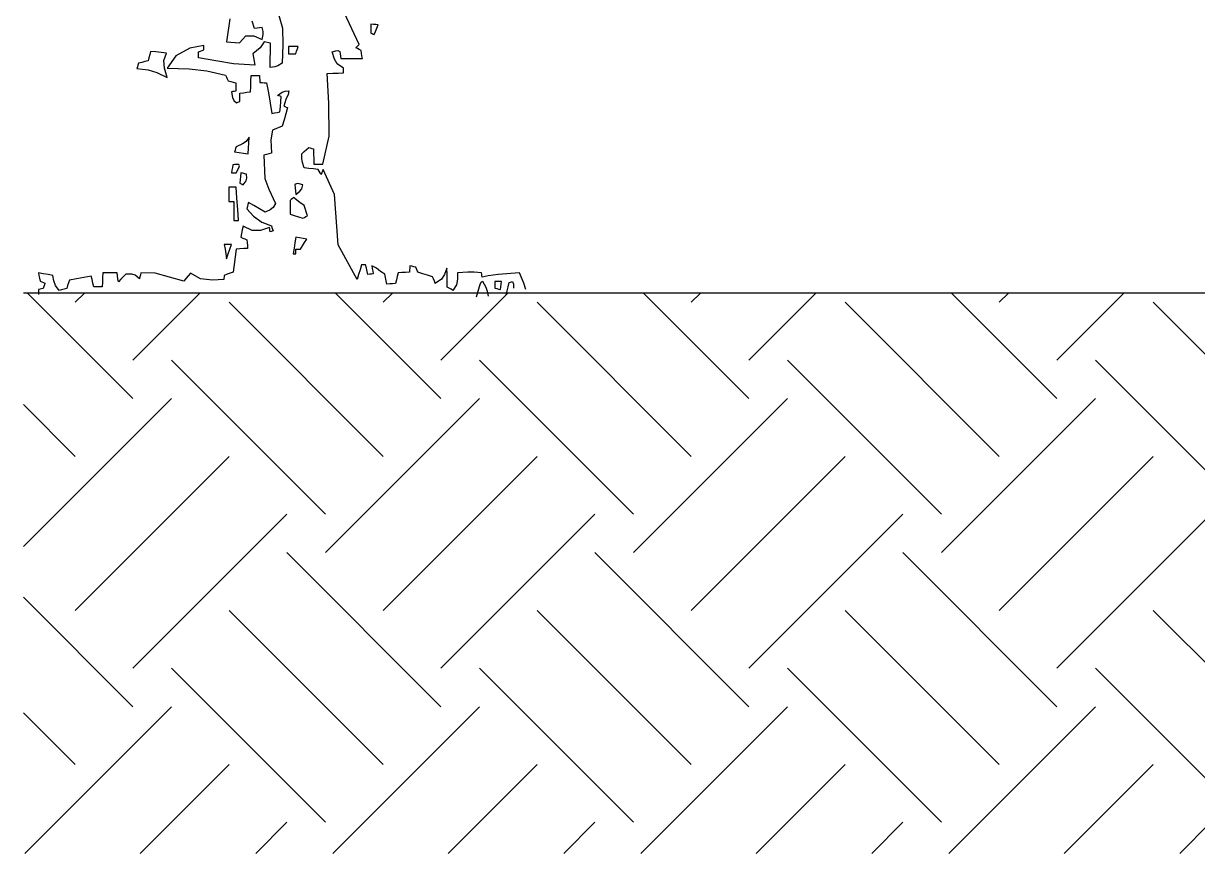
# Model space of a CAD drawing. Header units: millimetres. Extents: x 2622 to 2811, y 687 to 801.
# Drawn here: x 2745.844 to 2749.267, y 769.966 to 772.385 of the extents above; entities that cross this region are included whole.
import ezdxf

# ---------------------------------------------------------------- set-up
doc = ezdxf.new("R2010")
doc.units = ezdxf.units.MM
doc.layers.add('Muri', color=3, linetype='Continuous')
doc.layers.add('Retino', color=8, linetype='Continuous')

msp = doc.modelspace()

# ---------------------------------------------------------------- hatches: boundary and pattern name
at = {"layer": 'Retino'}
h = msp.add_hatch(dxfattribs=at)
h.set_pattern_fill('EARTH', color=256, scale=0.1, angle=45)
h.paths.add_polyline_path([(2770.2875, 771.5997), (2745.8438, 771.5997), (2745.8438, 769.9665), (2770.2875, 769.9665)])

# ---------------------------------------------------------------- linework, layer by layer
at = {"color": 44, "linetype": 'Continuous'}
for p, q in [((2746.8225, 772.3244), (2746.7528, 772.4743)), ((2746.445, 772.3985), (2746.436, 772.3319)), ((2746.517, 772.3704), (2746.5108, 772.3917)), ((2746.585, 772.4194), (2746.5988, 772.3716)), ((2746.5248, 772.3714), (2746.517, 772.3704)), ((2746.5324, 772.3724), (2746.5248, 772.3714)), ((2746.54, 772.3734), (2746.5324, 772.3724)), ((2746.543, 772.3625), (2746.54, 772.3734)), ((2746.543, 772.3535), (2746.543, 772.3625)), ((2746.5988, 772.3716), (2746.6003, 772.323)), ((2746.857, 772.3834), (2746.857, 772.3749)), ((2746.864, 772.3829), (2746.857, 772.3834)), ((2746.857, 772.3749), (2746.857, 772.3663)), ((2746.857, 772.3663), (2746.857, 772.3574)), ((2746.857, 772.3574), (2746.8603, 772.3559)), ((2746.871, 772.3823), (2746.864, 772.3829)), ((2746.8665, 772.3529), (2746.8704, 772.3624)), ((2746.8704, 772.3624), (2746.8743, 772.3719)), ((2746.878, 772.3814), (2746.871, 772.3823)), ((2746.8743, 772.3719), (2746.878, 772.3814)), ((2746.436, 772.3319), (2746.4485, 772.3313)), ((2746.4485, 772.3313), (2746.461, 772.3304)), ((2746.461, 772.3304), (2746.4735, 772.3294)), ((2746.4735, 772.3294), (2746.4917, 772.3496)), ((2746.4917, 772.3496), (2746.5157, 772.349)), ((2746.5157, 772.349), (2746.54, 772.3389)), ((2746.5454, 772.3321), (2746.534, 772.3145)), ((2746.54, 772.3389), (2746.543, 772.3535)), ((2746.564, 772.3279), (2746.5454, 772.3321)), ((2746.5638, 772.3044), (2746.564, 772.3279)), ((2746.6003, 772.323), (2746.5985, 772.2699)), ((2746.8194, 772.3214), (2746.8225, 772.3244)), ((2746.8603, 772.3559), (2746.8634, 772.3544)), ((2746.8634, 772.3544), (2746.8665, 772.3529)), ((2746.2118, 772.2949), (2746.2094, 772.2858)), ((2746.214, 772.3039), (2746.2118, 772.2949)), ((2746.2298, 772.3024), (2746.214, 772.3039)), ((2746.2454, 772.3009), (2746.2298, 772.3024)), ((2746.261, 772.2994), (2746.2454, 772.3009)), ((2746.2535, 772.2771), (2746.261, 772.2994)), ((2746.2881, 772.291), (2746.2625, 772.2554)), ((2746.3292, 772.3133), (2746.2881, 772.291)), ((2746.3695, 772.3209), (2746.3292, 772.3133)), ((2746.3545, 772.3024), (2746.3595, 772.3044)), ((2746.3545, 772.2969), (2746.3545, 772.3024)), ((2746.3545, 772.2913), (2746.3545, 772.2969)), ((2746.3545, 772.2854), (2746.3545, 772.2913)), ((2746.3595, 772.3044), (2746.3645, 772.3064)), ((2746.3645, 772.3064), (2746.3695, 772.3084)), ((2746.3695, 772.3169), (2746.3695, 772.3209)), ((2746.3695, 772.3128), (2746.3695, 772.3169)), ((2746.3695, 772.3084), (2746.3695, 772.3128)), ((2746.534, 772.3145), (2746.5125, 772.2974)), ((2746.5125, 772.2974), (2746.5144, 772.2864)), ((2746.5634, 772.2809), (2746.5638, 772.3044)), ((2746.6165, 772.3179), (2746.6165, 772.3113)), ((2746.6259, 772.3179), (2746.6165, 772.3179)), ((2746.6165, 772.3113), (2746.6165, 772.3044)), ((2746.6165, 772.3044), (2746.6165, 772.2974)), ((2746.6165, 772.2974), (2746.6235, 772.2974)), ((2746.6235, 772.2974), (2746.6305, 772.2974)), ((2746.6353, 772.3179), (2746.6259, 772.3179)), ((2746.6305, 772.2974), (2746.6375, 772.2974)), ((2746.6445, 772.3179), (2746.6353, 772.3179)), ((2746.6375, 772.2974), (2746.6399, 772.3044)), ((2746.6399, 772.3044), (2746.6423, 772.3113)), ((2746.6423, 772.3113), (2746.6445, 772.3179)), ((2746.7435, 772.3024), (2746.7543, 772.3061)), ((2746.7503, 772.281), (2746.7435, 772.3024)), ((2746.7543, 772.3061), (2746.7603, 772.3064)), ((2746.7603, 772.3064), (2746.7665, 772.3034)), ((2746.7665, 772.3034), (2746.7675, 772.2969)), ((2746.7675, 772.2969), (2746.7685, 772.2903)), ((2746.7685, 772.2903), (2746.7695, 772.2834)), ((2746.813, 772.3149), (2746.8163, 772.3183)), ((2746.818, 772.3124), (2746.813, 772.3149)), ((2746.8163, 772.3183), (2746.8194, 772.3214)), ((2746.823, 772.3098), (2746.818, 772.3124)), ((2746.828, 772.3069), (2746.823, 772.3098)), ((2746.8294, 772.2993), (2746.828, 772.3069)), ((2746.8308, 772.2914), (2746.8294, 772.2993)), ((2746.832, 772.2834), (2746.8308, 772.2914)), ((2746.1758, 772.2593), (2746.174, 772.2539)), ((2746.174, 772.2539), (2746.2077, 772.2504)), ((2746.1774, 772.2644), (2746.1758, 772.2593)), ((2746.179, 772.2694), (2746.1774, 772.2644)), ((2746.1884, 772.2719), (2746.179, 772.2694)), ((2746.1978, 772.2743), (2746.1884, 772.2719)), ((2746.207, 772.2764), (2746.1978, 772.2743)), ((2746.2094, 772.2858), (2746.207, 772.2764)), ((2746.255, 772.2549), (2746.2535, 772.2771)), ((2746.2625, 772.2279), (2746.255, 772.2549)), ((2746.2625, 772.2554), (2746.327, 772.253)), ((2746.4101, 772.276), (2746.3545, 772.2854)), ((2746.4563, 772.2682), (2746.4101, 772.276)), ((2746.518, 772.2644), (2746.4563, 772.2682)), ((2746.5144, 772.2864), (2746.5163, 772.2754)), ((2746.5163, 772.2754), (2746.518, 772.2644)), ((2746.563, 772.2574), (2746.5634, 772.2809)), ((2746.5766, 772.2592), (2746.563, 772.2574)), ((2746.5858, 772.2624), (2746.5766, 772.2592)), ((2746.5985, 772.2699), (2746.5858, 772.2624)), ((2746.7586, 772.2681), (2746.7503, 772.281)), ((2746.7765, 772.2554), (2746.7586, 772.2681)), ((2746.7695, 772.2834), (2746.7904, 772.2834)), ((2746.7765, 772.2509), (2746.7765, 772.2554)), ((2746.7904, 772.2834), (2746.8113, 772.2834)), ((2746.8113, 772.2834), (2746.832, 772.2834)), ((2746.2077, 772.2504), (2746.2327, 772.2421)), ((2746.2327, 772.2421), (2746.2625, 772.2279)), ((2746.327, 772.253), (2746.3784, 772.2472)), ((2746.3784, 772.2472), (2746.433, 772.2344)), ((2746.433, 772.2344), (2746.4355, 772.2293)), ((2746.4355, 772.2293), (2746.438, 772.2239)), ((2746.438, 772.2239), (2746.4405, 772.2184)), ((2746.5069, 772.2178), (2746.5075, 772.2334)), ((2746.5075, 772.2334), (2746.5155, 772.2334)), ((2746.5155, 772.2334), (2746.5235, 772.2334)), ((2746.5235, 772.2334), (2746.5315, 772.2334)), ((2746.5315, 772.2334), (2746.532, 772.2269)), ((2746.532, 772.2269), (2746.5325, 772.2204)), ((2746.5325, 772.2204), (2746.533, 772.2139)), ((2746.7295, 772.2399), (2746.7453, 772.2404)), ((2746.734, 772.1534), (2746.7295, 772.2399)), ((2746.7453, 772.2404), (2746.7609, 772.2409)), ((2746.7609, 772.2409), (2746.7765, 772.2414)), ((2746.7765, 772.2463), (2746.7765, 772.2509)), ((2746.7765, 772.2414), (2746.7765, 772.2463)), ((2746.4405, 772.2184), (2746.4479, 772.2164)), ((2746.4479, 772.2164), (2746.4553, 772.2144)), ((2746.4543, 772.1868), (2746.45, 772.1859)), ((2746.45, 772.1859), (2746.4535, 772.1694)), ((2746.4584, 772.1874), (2746.4543, 772.1868)), ((2746.4553, 772.2144), (2746.4625, 772.2124)), ((2746.4625, 772.1879), (2746.4584, 772.1874)), ((2746.4625, 772.2124), (2746.4625, 772.2044)), ((2746.4625, 772.2044), (2746.4625, 772.1963)), ((2746.4625, 772.1963), (2746.4625, 772.1879)), ((2746.4953, 772.1848), (2746.5055, 772.1859)), ((2746.5055, 772.1859), (2746.5063, 772.2019)), ((2746.5063, 772.2019), (2746.5069, 772.2178)), ((2746.533, 772.2139), (2746.5395, 772.2134)), ((2746.5395, 772.2134), (2746.546, 772.2129)), ((2746.546, 772.2129), (2746.5525, 772.2124)), ((2746.5525, 772.2124), (2746.5578, 772.1829)), ((2746.5978, 772.185), (2746.6064, 772.1884)), ((2746.6064, 772.1884), (2746.617, 772.1889)), ((2746.617, 772.1889), (2746.6152, 772.178)), ((2746.4535, 772.1694), (2746.4574, 772.1612)), ((2746.4574, 772.1612), (2746.465, 772.1544)), ((2746.465, 772.1544), (2746.4683, 772.1558)), ((2746.4683, 772.1558), (2746.4714, 772.1569)), ((2746.4714, 772.1569), (2746.4745, 772.1579)), ((2746.4745, 772.1819), (2746.4849, 772.1834)), ((2746.4745, 772.1739), (2746.4745, 772.1819)), ((2746.4745, 772.1659), (2746.4745, 772.1739)), ((2746.4745, 772.1579), (2746.4745, 772.1659)), ((2746.4849, 772.1834), (2746.4953, 772.1848)), ((2746.5578, 772.1829), (2746.5629, 772.1533)), ((2746.5629, 772.1533), (2746.568, 772.1234)), ((2746.584, 772.1759), (2746.5978, 772.185)), ((2746.5879, 772.1749), (2746.584, 772.1759)), ((2746.5918, 772.1738), (2746.5879, 772.1749)), ((2746.5955, 772.1724), (2746.5918, 772.1738)), ((2746.5929, 772.1429), (2746.5943, 772.1578)), ((2746.5943, 772.1578), (2746.5955, 772.1724)), ((2746.6085, 772.1636), (2746.6025, 772.1444)), ((2746.6152, 772.178), (2746.6085, 772.1636)), ((2746.7353, 772.0569), (2746.734, 772.1534)), ((2746.568, 772.1234), (2746.5759, 772.1249)), ((2746.5759, 772.1249), (2746.5838, 772.1264)), ((2746.5838, 772.1264), (2746.5915, 772.1279)), ((2746.5915, 772.1279), (2746.5929, 772.1429)), ((2746.6025, 772.1444), (2746.6063, 772.1433)), ((2746.6085, 772.1224), (2746.6035, 772.1043)), ((2746.6063, 772.1433), (2746.6099, 772.1419)), ((2746.6135, 772.1404), (2746.6085, 772.1224)), ((2746.6099, 772.1419), (2746.6135, 772.1404)), ((2746.5985, 772.0859), (2746.5703, 772.0748)), ((2746.6035, 772.1043), (2746.5985, 772.0859)), ((2746.502, 772.0539), (2746.4934, 772.0415)), ((2746.5009, 772.0379), (2746.502, 772.0539)), ((2746.5703, 772.0748), (2746.5646, 772.0462)), ((2746.7165, 771.9754), (2746.7353, 772.0569)), ((2746.4608, 772.0163), (2746.459, 772.0109)), ((2746.4624, 772.0214), (2746.4608, 772.0163)), ((2746.464, 772.0264), (2746.4624, 772.0214)), ((2746.4821, 772.0344), (2746.464, 772.0264)), ((2746.4934, 772.0415), (2746.4821, 772.0344)), ((2746.4985, 772.0054), (2746.4998, 772.0218)), ((2746.4998, 772.0218), (2746.5009, 772.0379)), ((2746.5646, 772.0462), (2746.5665, 772.0074)), ((2746.6623, 772.0119), (2746.6689, 772.0179)), ((2746.6689, 772.0179), (2746.6755, 772.0239)), ((2746.6755, 772.0239), (2746.68, 772.0228)), ((2746.68, 772.0228), (2746.6845, 772.0214)), ((2746.6845, 772.0214), (2746.689, 772.0199)), ((2746.689, 772.0199), (2746.6895, 772.0053)), ((2746.459, 772.0109), (2746.4723, 772.0093)), ((2746.4723, 772.0093), (2746.4854, 772.0074)), ((2746.4854, 772.0074), (2746.4985, 772.0054)), ((2746.5519, 772.0034), (2746.5445, 772.0014)), ((2746.5445, 772.0014), (2746.5476, 771.9339)), ((2746.5593, 772.0054), (2746.5519, 772.0034)), ((2746.5665, 772.0074), (2746.5593, 772.0054)), ((2746.6554, 771.991), (2746.6555, 772.0059)), ((2746.6572, 771.9803), (2746.6554, 771.991)), ((2746.6555, 772.0059), (2746.6623, 772.0119)), ((2746.6625, 771.9644), (2746.6572, 771.9803)), ((2746.6895, 772.0053), (2746.69, 771.9904)), ((2746.69, 771.9904), (2746.6905, 771.9754)), ((2746.4515, 771.9579), (2746.45, 771.9499)), ((2746.45, 771.9499), (2746.4548, 771.9499)), ((2746.453, 771.9659), (2746.4515, 771.9579)), ((2746.4545, 771.9739), (2746.453, 771.9659)), ((2746.4603, 771.9744), (2746.4545, 771.9739)), ((2746.4548, 771.9499), (2746.4594, 771.9499)), ((2746.4594, 771.9499), (2746.464, 771.9499)), ((2746.4659, 771.9748), (2746.4603, 771.9744)), ((2746.464, 771.9499), (2746.4716, 771.9645)), ((2746.4715, 771.9749), (2746.4659, 771.9748)), ((2746.4735, 771.971), (2746.4715, 771.9749)), ((2746.4716, 771.9645), (2746.4735, 771.971)), ((2746.4775, 771.9499), (2746.4768, 771.9399)), ((2746.4833, 771.9488), (2746.4775, 771.9499)), ((2746.4889, 771.9474), (2746.4833, 771.9488)), ((2746.4945, 771.9459), (2746.4889, 771.9474)), ((2746.4952, 771.9345), (2746.4945, 771.9459)), ((2746.676, 771.9629), (2746.6625, 771.9644)), ((2746.6895, 771.9614), (2746.676, 771.9629)), ((2746.703, 771.9599), (2746.6895, 771.9614)), ((2746.6905, 771.9754), (2746.6993, 771.9754)), ((2746.6993, 771.9754), (2746.7079, 771.9754)), ((2746.7058, 771.9549), (2746.703, 771.9599)), ((2746.7084, 771.9499), (2746.7058, 771.9549)), ((2746.7079, 771.9754), (2746.7165, 771.9754)), ((2746.711, 771.9449), (2746.7084, 771.9499)), ((2746.7134, 771.9499), (2746.711, 771.9449)), ((2746.7158, 771.9549), (2746.7134, 771.9499)), ((2746.718, 771.9599), (2746.7158, 771.9549)), ((2746.7503, 771.8871), (2746.718, 771.9599)), ((2746.4759, 771.9299), (2746.475, 771.9199)), ((2746.475, 771.9199), (2746.4783, 771.9184)), ((2746.4768, 771.9399), (2746.4759, 771.9299)), ((2746.4783, 771.9184), (2746.4814, 771.9169)), ((2746.4814, 771.9169), (2746.4845, 771.9154)), ((2746.4845, 771.9154), (2746.493, 771.9264)), ((2746.493, 771.9264), (2746.4952, 771.9345)), ((2746.5476, 771.9339), (2746.5588, 771.9021)), ((2746.6417, 771.9187), (2746.6345, 771.9164)), ((2746.6345, 771.9164), (2746.6355, 771.9069)), ((2746.6477, 771.9184), (2746.6417, 771.9187)), ((2746.658, 771.9154), (2746.6477, 771.9184)), ((2746.6549, 771.904), (2746.658, 771.9154)), ((2746.443, 771.9084), (2746.443, 771.8944)), ((2746.45, 771.9084), (2746.443, 771.9084)), ((2746.443, 771.8944), (2746.443, 771.8804)), ((2746.443, 771.8804), (2746.443, 771.8664)), ((2746.457, 771.9084), (2746.45, 771.9084)), ((2746.464, 771.9084), (2746.457, 771.9084)), ((2746.4663, 771.8759), (2746.464, 771.9084)), ((2746.5588, 771.9021), (2746.579, 771.8609)), ((2746.6315, 771.8779), (2746.628, 771.8753)), ((2746.6498, 771.8637), (2746.6315, 771.8779)), ((2746.6355, 771.9069), (2746.6365, 771.8973)), ((2746.6365, 771.8973), (2746.6375, 771.8874)), ((2746.6375, 771.8874), (2746.6499, 771.8964)), ((2746.6499, 771.8964), (2746.6549, 771.904)), ((2746.7611, 771.7408), (2746.7503, 771.8871)), ((2746.443, 771.8664), (2746.4478, 771.8664)), ((2746.4478, 771.8664), (2746.4524, 771.8664)), ((2746.4524, 771.8664), (2746.457, 771.8664)), ((2746.457, 771.8664), (2746.457, 771.8479)), ((2746.457, 771.8479), (2746.457, 771.8294)), ((2746.4684, 771.8434), (2746.4663, 771.8759)), ((2746.4705, 771.8109), (2746.4684, 771.8434)), ((2746.4969, 771.8518), (2746.4955, 771.8454)), ((2746.4955, 771.8454), (2746.5149, 771.8236)), ((2746.4983, 771.8579), (2746.4969, 771.8518)), ((2746.4995, 771.8639), (2746.4983, 771.8579)), ((2746.5158, 771.8548), (2746.4995, 771.8639)), ((2746.5319, 771.8454), (2746.5158, 771.8548)), ((2746.548, 771.8359), (2746.5319, 771.8454)), ((2746.5716, 771.8493), (2746.5633, 771.8425)), ((2746.579, 771.8609), (2746.5716, 771.8493)), ((2746.6245, 771.8724), (2746.621, 771.8694)), ((2746.621, 771.8694), (2746.621, 771.8563)), ((2746.621, 771.8563), (2746.621, 771.8429)), ((2746.628, 771.8753), (2746.6245, 771.8724)), ((2746.6626, 771.8554), (2746.6498, 771.8637)), ((2746.672, 771.8249), (2746.6626, 771.8554)), ((2746.457, 771.8294), (2746.457, 771.8109)), ((2746.457, 771.8109), (2746.4615, 771.8109)), ((2746.4615, 771.8109), (2746.466, 771.8109)), ((2746.466, 771.8109), (2746.4705, 771.8109)), ((2746.5149, 771.8236), (2746.5384, 771.8067)), ((2746.5633, 771.8425), (2746.548, 771.8359)), ((2746.621, 771.8429), (2746.621, 771.8294)), ((2746.621, 771.8294), (2746.6334, 771.8258)), ((2746.6334, 771.8258), (2746.6458, 771.8219)), ((2746.6458, 771.8219), (2746.658, 771.8179)), ((2746.658, 771.8179), (2746.6628, 771.8204)), ((2746.6628, 771.8204), (2746.6674, 771.8228)), ((2746.6674, 771.8228), (2746.672, 771.8249)), ((2746.4819, 771.7843), (2746.4798, 771.7734)), ((2746.484, 771.7949), (2746.4819, 771.7843)), ((2746.5107, 771.7825), (2746.484, 771.7949)), ((2746.5352, 771.7818), (2746.5107, 771.7825)), ((2746.561, 771.7904), (2746.5352, 771.7818)), ((2746.5384, 771.8067), (2746.5665, 771.7959)), ((2746.5618, 771.7864), (2746.561, 771.7904)), ((2746.5624, 771.7824), (2746.5618, 771.7864)), ((2746.563, 771.7784), (2746.5624, 771.7824)), ((2746.566, 771.7794), (2746.563, 771.7784)), ((2746.569, 771.7803), (2746.566, 771.7794)), ((2746.5665, 771.7959), (2746.5684, 771.7909)), ((2746.5684, 771.7909), (2746.5703, 771.7859)), ((2746.572, 771.7809), (2746.569, 771.7803)), ((2746.5703, 771.7859), (2746.572, 771.7809)), ((2746.429, 771.7414), (2746.4314, 771.7278)), ((2746.436, 771.7414), (2746.429, 771.7414)), ((2746.443, 771.7414), (2746.436, 771.7414)), ((2746.45, 771.7414), (2746.443, 771.7414)), ((2746.4454, 771.7278), (2746.45, 771.7414)), ((2746.4798, 771.7734), (2746.4775, 771.7624)), ((2746.4775, 771.7624), (2746.4835, 771.7599)), ((2746.4835, 771.7599), (2746.4895, 771.7574)), ((2746.4895, 771.7574), (2746.4955, 771.7549)), ((2746.4955, 771.7549), (2746.496, 771.7468)), ((2746.496, 771.7468), (2746.4965, 771.7384)), ((2746.6353, 771.7464), (2746.6329, 771.7303)), ((2746.6375, 771.7624), (2746.6353, 771.7464)), ((2746.6483, 771.7604), (2746.6375, 771.7624)), ((2746.6589, 771.7584), (2746.6483, 771.7604)), ((2746.6575, 771.7374), (2746.6635, 771.7469)), ((2746.6695, 771.7564), (2746.6589, 771.7584)), ((2746.6635, 771.7469), (2746.6695, 771.7564)), ((2746.8165, 771.6394), (2746.7611, 771.7408)), ((2746.4314, 771.7278), (2746.4338, 771.7139)), ((2746.4338, 771.7139), (2746.436, 771.6999)), ((2746.436, 771.6999), (2746.4408, 771.7139)), ((2746.4408, 771.7139), (2746.4454, 771.7278)), ((2746.464, 771.7279), (2746.4613, 771.7054)), ((2746.475, 771.7288), (2746.464, 771.7279)), ((2746.486, 771.7294), (2746.475, 771.7288)), ((2746.497, 771.7299), (2746.486, 771.7294)), ((2746.4965, 771.7384), (2746.497, 771.7299)), ((2746.6329, 771.7303), (2746.6305, 771.7139)), ((2746.6305, 771.7139), (2746.6329, 771.7139)), ((2746.6329, 771.7139), (2746.6353, 771.7139)), ((2746.6353, 771.7139), (2746.6375, 771.7139)), ((2746.6375, 771.7279), (2746.6423, 771.7279)), ((2746.6375, 771.7234), (2746.6375, 771.7279)), ((2746.6375, 771.7188), (2746.6375, 771.7234)), ((2746.6375, 771.7139), (2746.6375, 771.7188)), ((2746.6423, 771.7279), (2746.6469, 771.7279)), ((2746.6469, 771.7279), (2746.6515, 771.7279)), ((2746.6515, 771.7279), (2746.6575, 771.7374)), ((2746.4584, 771.6829), (2746.4555, 771.6604)), ((2746.4613, 771.7054), (2746.4584, 771.6829)), ((2746.8295, 771.6819), (2746.8253, 771.6679)), ((2746.8335, 771.6819), (2746.8295, 771.6819)), ((2746.8375, 771.6819), (2746.8335, 771.6819)), ((2746.8415, 771.6819), (2746.8375, 771.6819)), ((2746.8435, 771.6724), (2746.8415, 771.6819)), ((2746.8455, 771.6629), (2746.8435, 771.6724)), ((2746.8595, 771.6789), (2746.8609, 771.6714)), ((2746.8735, 771.6721), (2746.8595, 771.6789)), ((2746.8847, 771.6625), (2746.8735, 771.6721)), ((2746.97, 771.6729), (2746.9695, 771.6668)), ((2746.9705, 771.6789), (2746.97, 771.6729)), ((2746.9763, 771.6778), (2746.9705, 771.6789)), ((2746.9819, 771.6764), (2746.9763, 771.6778)), ((2746.9875, 771.6749), (2746.9819, 771.6764)), ((2746.9895, 771.6703), (2746.9875, 771.6749)), ((2747.0785, 771.6724), (2747.0714, 771.6536)), ((2747.0788, 771.6543), (2747.0785, 771.6724)), ((2745.8875, 771.6584), (2745.889, 771.6508)), ((2745.9014, 771.6563), (2745.8875, 771.6584)), ((2745.889, 771.6508), (2745.8905, 771.6429)), ((2745.8905, 771.6429), (2745.892, 771.6349)), ((2745.9153, 771.6539), (2745.9014, 771.6563)), ((2745.929, 771.6514), (2745.9153, 771.6539)), ((2745.9319, 771.6352), (2745.929, 771.6514)), ((2745.9988, 771.6414), (2745.9775, 771.6374)), ((2746.0199, 771.6453), (2745.9988, 771.6414)), ((2746.041, 771.6489), (2746.0199, 771.6453)), ((2746.0438, 771.6389), (2746.041, 771.6489)), ((2746.0464, 771.6288), (2746.0438, 771.6389)), ((2746.0745, 771.6453), (2746.074, 771.6319)), ((2746.075, 771.6584), (2746.0745, 771.6453)), ((2746.0889, 771.6584), (2746.075, 771.6584)), ((2746.1028, 771.6584), (2746.0889, 771.6584)), ((2746.1165, 771.6584), (2746.1028, 771.6584)), ((2746.1179, 771.6499), (2746.1165, 771.6584)), ((2746.1193, 771.6413), (2746.1179, 771.6499)), ((2746.1205, 771.6324), (2746.1193, 771.6413)), ((2746.1278, 771.6399), (2746.1205, 771.6324)), ((2746.1349, 771.6473), (2746.1278, 771.6399)), ((2746.142, 771.6544), (2746.1349, 771.6473)), ((2746.16, 771.6545), (2746.142, 771.6544)), ((2746.1696, 771.6517), (2746.16, 771.6545)), ((2746.182, 771.6414), (2746.1696, 771.6517)), ((2746.1834, 771.6473), (2746.182, 771.6414)), ((2746.1848, 771.6529), (2746.1834, 771.6473)), ((2746.186, 771.6584), (2746.1848, 771.6529)), ((2746.2282, 771.6576), (2746.186, 771.6584)), ((2746.2699, 771.6457), (2746.2282, 771.6576)), ((2746.3115, 771.6349), (2746.2699, 771.6457)), ((2746.3179, 771.6428), (2746.3115, 771.6349)), ((2746.3243, 771.6504), (2746.3179, 771.6428)), ((2746.3305, 771.6579), (2746.3243, 771.6504)), ((2746.3598, 771.6414), (2746.3305, 771.6579)), ((2746.3954, 771.6372), (2746.3598, 771.6414)), ((2746.4275, 771.6394), (2746.3954, 771.6372)), ((2746.428, 771.6434), (2746.4275, 771.6394)), ((2746.4285, 771.6474), (2746.428, 771.6434)), ((2746.429, 771.6514), (2746.4285, 771.6474)), ((2746.4379, 771.6544), (2746.429, 771.6514)), ((2746.4468, 771.6574), (2746.4379, 771.6544)), ((2746.4555, 771.6604), (2746.4468, 771.6574)), ((2746.8209, 771.6538), (2746.8165, 771.6394)), ((2746.8253, 771.6679), (2746.8209, 771.6538)), ((2746.8475, 771.6534), (2746.8455, 771.6629)), ((2746.8529, 771.6544), (2746.8475, 771.6534)), ((2746.8583, 771.6553), (2746.8529, 771.6544)), ((2746.8635, 771.6559), (2746.8583, 771.6553)), ((2746.8609, 771.6714), (2746.8623, 771.6638)), ((2746.8623, 771.6638), (2746.8635, 771.6559)), ((2746.8975, 771.6544), (2746.8847, 771.6625)), ((2746.8994, 771.6449), (2746.8975, 771.6544)), ((2746.9013, 771.6353), (2746.8994, 771.6449)), ((2746.931, 771.6379), (2746.9285, 771.6274)), ((2746.9335, 771.6483), (2746.931, 771.6379)), ((2746.936, 771.6584), (2746.9335, 771.6483)), ((2746.947, 771.6593), (2746.936, 771.6584)), ((2746.958, 771.6599), (2746.947, 771.6593)), ((2746.969, 771.6604), (2746.958, 771.6599)), ((2746.9695, 771.6668), (2746.969, 771.6604)), ((2746.9915, 771.6654), (2746.9895, 771.6703)), ((2746.9935, 771.6604), (2746.9915, 771.6654)), ((2747.0078, 771.6563), (2746.9935, 771.6604)), ((2747.0219, 771.6519), (2747.0078, 771.6563)), ((2747.036, 771.6474), (2747.0219, 771.6519)), ((2747.0389, 771.6409), (2747.036, 771.6474)), ((2747.0418, 771.6343), (2747.0389, 771.6409)), ((2747.0628, 771.6402), (2747.0445, 771.6274)), ((2747.0714, 771.6536), (2747.0628, 771.6402)), ((2747.0789, 771.6359), (2747.0788, 771.6543)), ((2747.1091, 771.6403), (2747.1063, 771.6235)), ((2747.1095, 771.6584), (2747.1091, 771.6403)), ((2747.1397, 771.6611), (2747.1095, 771.6584)), ((2747.1577, 771.6611), (2747.1397, 771.6611)), ((2747.179, 771.6584), (2747.1577, 771.6611)), ((2747.1798, 771.6544), (2747.179, 771.6584)), ((2747.1804, 771.6504), (2747.1798, 771.6544)), ((2747.181, 771.6464), (2747.1804, 771.6504)), ((2747.1989, 771.6497), (2747.181, 771.6464)), ((2747.228, 771.6541), (2747.1989, 771.6497)), ((2747.29, 771.6584), (2747.228, 771.6541)), ((2747.3027, 771.6285), (2747.29, 771.6584)), ((2745.892, 771.6113), (2745.8875, 771.6099)), ((2745.8875, 771.6099), (2745.8875, 771.6029)), ((2745.892, 771.6349), (2745.8969, 771.6329)), ((2745.8965, 771.6124), (2745.892, 771.6113)), ((2745.901, 771.6134), (2745.8965, 771.6124)), ((2745.8969, 771.6329), (2745.9018, 771.6309)), ((2745.9029, 771.6188), (2745.901, 771.6134)), ((2745.9018, 771.6309), (2745.9065, 771.6289)), ((2745.9048, 771.6239), (2745.9029, 771.6188)), ((2745.9065, 771.6289), (2745.9048, 771.6239)), ((2745.9369, 771.6221), (2745.9319, 771.6352)), ((2745.9475, 771.6069), (2745.9369, 771.6221)), ((2745.955, 771.6093), (2745.9475, 771.6069)), ((2745.9625, 771.6114), (2745.955, 771.6093)), ((2745.97, 771.6134), (2745.9625, 771.6114)), ((2745.9725, 771.6214), (2745.97, 771.6134)), ((2745.975, 771.6294), (2745.9725, 771.6214)), ((2745.9775, 771.6374), (2745.975, 771.6294)), ((2746.049, 771.6184), (2746.0464, 771.6288)), ((2746.0573, 771.6184), (2746.049, 771.6184)), ((2746.0654, 771.6184), (2746.0573, 771.6184)), ((2746.0735, 771.6184), (2746.0654, 771.6184)), ((2746.074, 771.6319), (2746.0735, 771.6184)), ((2746.903, 771.6254), (2746.9013, 771.6353)), ((2746.9115, 771.6263), (2746.903, 771.6254)), ((2746.92, 771.6269), (2746.9115, 771.6263)), ((2746.9285, 771.6274), (2746.92, 771.6269)), ((2747.0445, 771.6274), (2747.0418, 771.6343)), ((2747.079, 771.6174), (2747.0789, 771.6359)), ((2747.0848, 771.6143), (2747.079, 771.6174)), ((2747.0904, 771.6109), (2747.0848, 771.6143)), ((2747.096, 771.6074), (2747.0904, 771.6109)), ((2747.1063, 771.6235), (2747.096, 771.6074)), ((2747.165, 771.5889), (2747.1732, 771.6186)), ((2747.1732, 771.6186), (2747.1777, 771.6304)), ((2747.1777, 771.6304), (2747.182, 771.6344)), ((2747.182, 771.6344), (2747.1919, 771.6165)), ((2747.1919, 771.6165), (2747.1962, 771.6052)), ((2747.1962, 771.6052), (2747.1985, 771.5909)), ((2747.218, 771.6334), (2747.218, 771.6269)), ((2747.2245, 771.6334), (2747.218, 771.6334)), ((2747.218, 771.6269), (2747.218, 771.6204)), ((2747.218, 771.6204), (2747.218, 771.6139)), ((2747.218, 771.6139), (2747.2235, 771.6128)), ((2747.2235, 771.6128), (2747.229, 771.6114)), ((2747.231, 771.6334), (2747.2245, 771.6334)), ((2747.229, 771.6114), (2747.2345, 771.6099)), ((2747.2375, 771.6334), (2747.231, 771.6334)), ((2747.2345, 771.6099), (2747.2355, 771.6179)), ((2747.2355, 771.6179), (2747.2365, 771.6258)), ((2747.2365, 771.6258), (2747.2375, 771.6334)), ((2747.2515, 771.5934), (2747.2544, 771.6059)), ((2747.2544, 771.6059), (2747.2573, 771.6184)), ((2747.2573, 771.6184), (2747.26, 771.6309)), ((2747.26, 771.6309), (2747.2634, 771.6319)), ((2747.2634, 771.6319), (2747.2668, 771.6328)), ((2747.2668, 771.6328), (2747.27, 771.6334)), ((2747.27, 771.6334), (2747.2723, 771.6258)), ((2747.2723, 771.6258), (2747.2721, 771.6142)), ((2747.3082, 771.6105), (2747.3027, 771.6285)), ((2745.8875, 771.6029), (2745.8875, 771.5959))]:
    msp.add_line(p, q, dxfattribs=at)
at = {"layer": 'Muri'}
msp.add_line((2770.2875, 771.5997), (2745.8438, 771.5997), dxfattribs=at)

doc.saveas('drawing.dxf')
